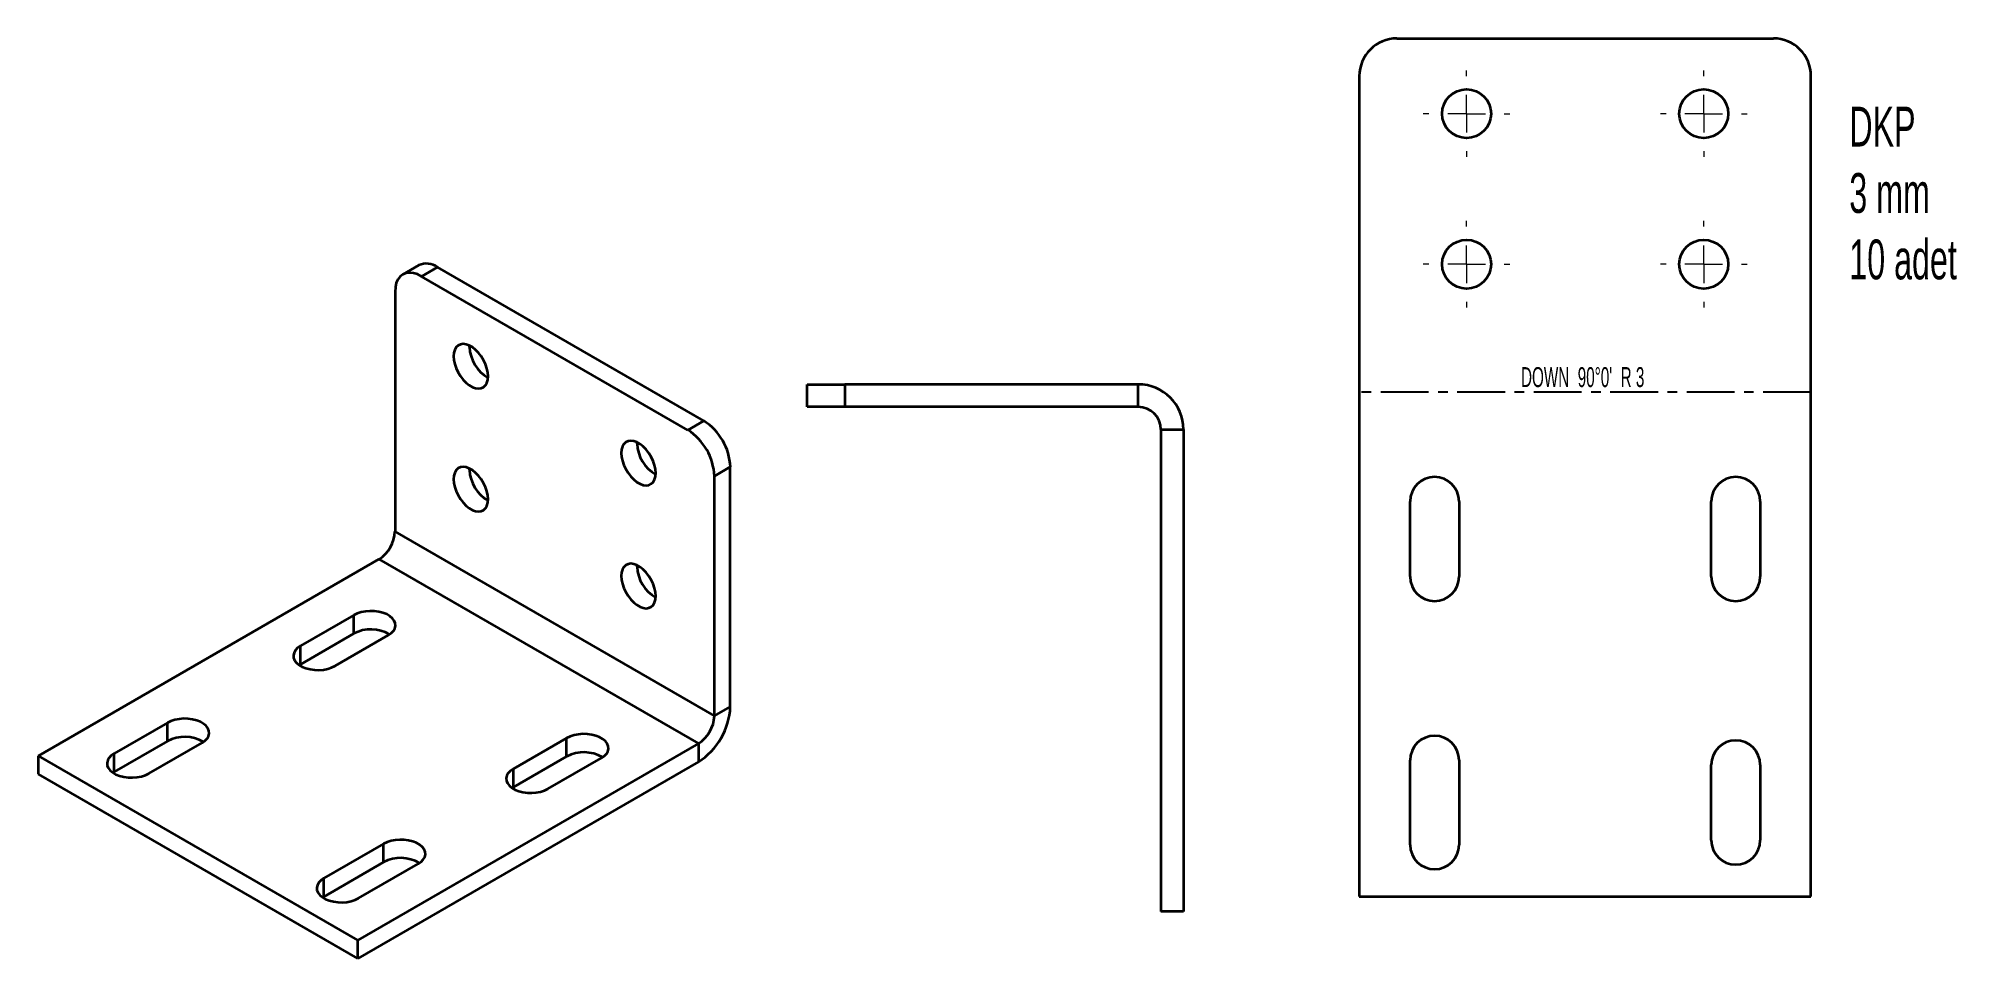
# Model space of a CAD drawing. Header units: millimetres. Extents: x 0 to 255, y 30 to 153.
import ezdxf

# ---------------------------------------------------------------- set-up
doc = ezdxf.new("R2010")
doc.units = ezdxf.units.MM
doc.linetypes.add('CENTER', pattern=[10.16, 6.35, -1.27, 1.27, -1.27])
doc.styles.add('SLDTEXTSTYLE0', font='TXT', dxfattribs={"width": 0.605})
doc.styles.add('SLDTEXTSTYLE1', font='TXT', dxfattribs={"width": 0.572187})

# ---------------------------------------------------------------- blocks, each defined once
blk = doc.blocks.new('SW_CENTERMARKSYMBOL_0')
at = {"color": 0, "linetype": 'Continuous', "lineweight": 18}
for p, q in [((0, 5), (0, 5.75)), ((-5, 0), (-5.75, 0)), ((0, 0), (-2.5, 0)), ((0, 0), (0, 2.5)), ((0, 0), (0, -2.5)), ((0, 0), (2.5, 0)), ((5, 0), (5.75, 0)), ((0, -5), (0, -5.75))]:
    blk.add_line(p, q, dxfattribs=at)
blk = doc.blocks.new('SW_CENTERMARKSYMBOL_1')
at = {"color": 0, "linetype": 'Continuous', "lineweight": 18}
for p, q in [((0, 5), (0, 5.75)), ((-5, 0), (-5.75, 0)), ((0, 0), (-2.5, 0)), ((0, 0), (0, 2.5)), ((0, 0), (0, -2.5)), ((0, 0), (2.5, 0)), ((5, 0), (5.75, 0)), ((0, -5), (0, -5.75))]:
    blk.add_line(p, q, dxfattribs=at)
blk = doc.blocks.new('SW_CENTERMARKSYMBOL_2')
at = {"color": 0, "linetype": 'Continuous', "lineweight": 18}
for p, q in [((0, 5), (0, 5.75)), ((-5, 0), (-5.75, 0)), ((0, 0), (-2.5, 0)), ((0, 0), (0, 2.5)), ((0, 0), (0, -2.5)), ((0, 0), (2.5, 0)), ((5, 0), (5.75, 0)), ((0, -5), (0, -5.75))]:
    blk.add_line(p, q, dxfattribs=at)
blk = doc.blocks.new('SW_CENTERMARKSYMBOL_3')
at = {"color": 0, "linetype": 'Continuous', "lineweight": 18}
for p, q in [((0, 5), (0, 5.75)), ((-5, 0), (-5.75, 0)), ((0, 0), (-2.5, 0)), ((0, 0), (0, 2.5)), ((0, 0), (0, -2.5)), ((0, 0), (2.5, 0)), ((5, 0), (5.75, 0)), ((0, -5), (0, -5.75))]:
    blk.add_line(p, q, dxfattribs=at)
blk = doc.blocks.new('SW_CENTERMARKSYMBOL_4')
at = {"color": 0, "linetype": 'Continuous', "lineweight": 18}
for p, q in [((0, 5), (0, 5.75)), ((-5, 0), (-5.75, 0)), ((0, 0), (-2.5, 0)), ((0, 0), (0, 2.5)), ((0, 0), (0, -2.5)), ((0, 0), (2.5, 0)), ((5, 0), (5.75, 0)), ((0, -5), (0, -5.75))]:
    blk.add_line(p, q, dxfattribs=at)
blk = doc.blocks.new('SW_CENTERMARKSYMBOL_5')
at = {"color": 0, "linetype": 'Continuous', "lineweight": 18}
for p, q in [((0, 5), (0, 5.75)), ((-5, 0), (-5.75, 0)), ((0, 0), (-2.5, 0)), ((0, 0), (0, 2.5)), ((0, 0), (0, -2.5)), ((0, 0), (2.5, 0)), ((5, 0), (5.75, 0)), ((0, -5), (0, -5.75))]:
    blk.add_line(p, q, dxfattribs=at)
blk = doc.blocks.new('SW_CENTERMARKSYMBOL_6')
at = {"color": 0, "linetype": 'Continuous', "lineweight": 18}
for p, q in [((0, 5), (0, 5.75)), ((-5, 0), (-5.75, 0)), ((0, 0), (-2.5, 0)), ((0, 0), (0, 2.5)), ((0, 0), (0, -2.5)), ((0, 0), (2.5, 0)), ((5, 0), (5.75, 0)), ((0, -5), (0, -5.75))]:
    blk.add_line(p, q, dxfattribs=at)
blk = doc.blocks.new('SW_CENTERMARKSYMBOL_7')
at = {"color": 0, "linetype": 'Continuous', "lineweight": 18}
for p, q in [((0, 5), (0, 5.75)), ((-5, 0), (-5.75, 0)), ((0, 0), (-2.5, 0)), ((0, 0), (0, 2.5)), ((0, 0), (0, -2.5)), ((0, 0), (2.5, 0)), ((5, 0), (5.75, 0)), ((0, -5), (0, -5.75))]:
    blk.add_line(p, q, dxfattribs=at)

msp = doc.modelspace()

# ---------------------------------------------------------------- linework, layer by layer
at = {"color": 7, "linetype": 'Continuous', "lineweight": 35}
for p, q in [((180.62, 152.68), (230.62, 152.68)), ((175.62, 147.68), (175.62, 38.68)), ((235.62, 38.68), (235.62, 147.68)), ((50.67, 122.54), (48.55, 121.32)), ((53.17, 122.29), (51.05, 121.07)), ((86.41, 100.66), (51.05, 121.07)), ((88.53, 101.88), (53.17, 122.29)), ((47.52, 119.03), (47.52, 87.18)), ((57.42, 111.68), (57.42, 111.87)), ((102.26, 103.72), (102.26, 106.72)), ((102.26, 106.72), (107.26, 106.72)), ((107.26, 106.72), (107.26, 103.72)), ((146.26, 106.72), (107.26, 106.72)), ((146.26, 103.72), (146.26, 106.72)), ((107.26, 103.72), (102.26, 103.72)), ((146.26, 103.72), (107.26, 103.72)), ((86.41, 100.66), (88.53, 101.88)), ((149.26, 100.72), (149.26, 36.72)), ((149.26, 100.72), (152.26, 100.72)), ((152.26, 100.72), (152.26, 36.72)), ((79.69, 98.82), (79.7, 99.01)), ((57.42, 95.35), (57.42, 95.54)), ((92.06, 95.76), (89.94, 94.54)), ((89.94, 62.69), (89.94, 94.54)), ((92.06, 63.91), (92.06, 95.76)), ((182.37, 81.18), (182.37, 91.18)), ((188.87, 91.18), (188.87, 81.18)), ((222.37, 81.18), (222.37, 91.18)), ((228.87, 91.18), (228.87, 81.18)), ((89.94, 62.69), (47.52, 87.18)), ((0.14, 57.38), (45.39, 83.51)), ((45.39, 83.51), (87.82, 59.02)), ((79.69, 82.49), (79.7, 82.68)), ((42.04, 76.06), (34.96, 71.98)), ((42.04, 73.61), (42.04, 76.06)), ((42.04, 73.61), (34.96, 69.53)), ((34.96, 69.53), (34.96, 71.98)), ((39.56, 69.32), (46.63, 73.4)), ((34.96, 69.53), (34.8, 69.42)), ((89.94, 62.69), (92.06, 63.91)), ((17.29, 61.77), (10.22, 57.69)), ((17.29, 59.32), (17.29, 61.77)), ((17.29, 59.32), (10.22, 55.24)), ((14.81, 55.04), (21.88, 59.12)), ((87.82, 59.02), (42.57, 32.89)), ((70.32, 59.73), (63.25, 55.65)), ((70.32, 57.28), (70.32, 59.73)), ((87.82, 59.02), (87.82, 56.57)), ((0.14, 54.93), (0.14, 57.38)), ((42.57, 32.89), (0.14, 57.38)), ((10.22, 55.24), (10.22, 57.69)), ((87.82, 56.57), (42.57, 30.44)), ((70.32, 57.28), (63.25, 53.2)), ((67.84, 52.99), (74.92, 57.08)), ((182.37, 45.57), (182.37, 56.79)), ((188.87, 56.79), (188.87, 45.57)), ((222.37, 46.18), (222.37, 56.18)), ((228.87, 56.18), (228.87, 46.18)), ((42.57, 30.44), (0.14, 54.93)), ((10.22, 55.24), (10.05, 55.14)), ((63.25, 53.2), (63.25, 55.65)), ((63.25, 53.2), (63.08, 53.1)), ((46, 45.69), (38.07, 41.11)), ((46, 43.24), (46, 45.69)), ((46, 43.24), (38.07, 38.66)), ((38.07, 38.66), (38.07, 41.11)), ((42.67, 38.46), (50.6, 43.04)), ((38.07, 38.66), (37.91, 38.56)), ((175.62, 38.68), (235.62, 38.68)), ((152.26, 36.72), (149.26, 36.72)), ((42.57, 30.44), (42.57, 32.89))]:
    msp.add_line(p, q, dxfattribs=at)
at = {"color": 7, "linetype": 'CENTER'}
msp.add_line((235.62, 105.68), (175.62, 105.68), dxfattribs=at)
at = {"color": 7, "linetype": 'Continuous', "lineweight": 35, "flags": 128}
for points in [[(51.05, 121.07), (50.5, 121.34), (49.96, 121.5), (49.45, 121.55), (48.97, 121.49), (48.55, 121.32), (48.19, 121.04), (47.9, 120.66), (47.69, 120.19), (47.56, 119.64), (47.52, 119.03)], [(59.89, 107.8), (59.85, 108.31), (59.73, 108.85), (59.55, 109.4), (59.29, 109.94), (58.98, 110.45), (58.62, 110.91), (58.22, 111.32), (57.8, 111.65), (57.38, 111.89), (56.96, 112.04), (56.57, 112.09), (56.21, 112.04), (55.89, 111.9), (55.64, 111.65), (55.45, 111.32), (55.33, 110.92), (55.29, 110.45), (55.33, 109.94), (55.45, 109.41), (55.64, 108.86), (55.89, 108.32), (56.21, 107.81), (56.57, 107.34), (56.96, 106.94), (57.38, 106.61), (57.8, 106.36), (58.22, 106.21), (58.62, 106.16), (58.98, 106.21), (59.29, 106.36), (59.55, 106.6), (59.73, 106.93), (59.85, 107.34), (59.89, 107.8)], [(82.16, 94.94), (82.12, 95.45), (82.01, 95.99), (81.82, 96.54), (81.56, 97.08), (81.25, 97.59), (80.89, 98.05), (80.49, 98.46), (80.08, 98.79), (79.65, 99.03), (79.24, 99.18), (78.84, 99.24), (78.48, 99.19), (78.17, 99.04), (77.91, 98.79), (77.72, 98.47), (77.61, 98.06), (77.57, 97.6), (77.61, 97.09), (77.72, 96.55), (77.91, 96), (78.17, 95.46), (78.48, 94.95), (78.84, 94.49), (79.24, 94.08), (79.65, 93.75), (80.08, 93.5), (80.49, 93.35), (80.89, 93.3), (81.25, 93.35), (81.56, 93.5), (81.82, 93.74), (82.01, 94.07), (82.12, 94.48), (82.16, 94.94)], [(59.89, 91.47), (59.85, 91.98), (59.73, 92.52), (59.55, 93.07), (59.29, 93.6), (58.98, 94.12), (58.62, 94.58), (58.22, 94.99), (57.8, 95.32), (57.38, 95.56), (56.96, 95.71), (56.57, 95.76), (56.21, 95.71), (55.89, 95.57), (55.64, 95.32), (55.45, 94.99), (55.33, 94.59), (55.29, 94.12), (55.33, 93.61), (55.45, 93.08), (55.64, 92.53), (55.89, 91.99), (56.21, 91.48), (56.57, 91.01), (56.96, 90.61), (57.38, 90.28), (57.8, 90.03), (58.22, 89.88), (58.62, 89.83), (58.98, 89.88), (59.29, 90.03), (59.55, 90.27), (59.73, 90.6), (59.85, 91.01), (59.89, 91.47)], [(82.16, 78.61), (82.12, 79.12), (82.01, 79.66), (81.82, 80.21), (81.56, 80.75), (81.25, 81.26), (80.89, 81.72), (80.49, 82.13), (80.08, 82.46), (79.65, 82.7), (79.24, 82.85), (78.84, 82.91), (78.48, 82.86), (78.17, 82.71), (77.91, 82.46), (77.72, 82.13), (77.61, 81.73), (77.57, 81.27), (77.61, 80.75), (77.72, 80.22), (77.91, 79.67), (78.17, 79.13), (78.48, 78.62), (78.84, 78.15), (79.24, 77.75), (79.65, 77.42), (80.08, 77.17), (80.49, 77.02), (80.89, 76.97), (81.25, 77.02), (81.56, 77.17), (81.82, 77.41), (82.01, 77.74), (82.12, 78.15), (82.16, 78.61)], [(46.63, 73.4), (47.01, 73.67), (47.31, 73.97), (47.5, 74.3), (47.58, 74.65), (47.55, 74.99), (47.42, 75.33), (47.17, 75.64), (46.83, 75.93), (46.41, 76.18), (45.92, 76.37), (45.37, 76.51), (44.78, 76.59), (44.18, 76.61), (43.59, 76.56), (43.02, 76.45), (42.5, 76.28), (42.04, 76.06)], [(34.96, 71.98), (34.58, 71.71), (34.29, 71.41), (34.1, 71.08), (34.02, 70.74), (34.04, 70.39), (34.18, 70.05), (34.42, 69.74), (34.76, 69.45), (35.19, 69.21), (35.68, 69.01), (36.23, 68.87), (36.81, 68.79), (37.41, 68.78), (38.01, 68.82), (38.58, 68.93), (39.1, 69.1), (39.56, 69.32)], [(21.88, 59.12), (22.27, 59.38), (22.56, 59.69), (22.75, 60.01), (22.83, 60.36), (22.8, 60.7), (22.67, 61.04), (22.42, 61.36), (22.09, 61.64), (21.66, 61.89), (21.17, 62.08), (20.62, 62.22), (20.03, 62.3), (19.43, 62.32), (18.84, 62.27), (18.27, 62.16), (17.75, 61.99), (17.29, 61.77)], [(74.92, 57.08), (75.3, 57.34), (75.59, 57.65), (75.78, 57.97), (75.86, 58.32), (75.84, 58.66), (75.7, 59), (75.46, 59.32), (75.12, 59.6), (74.69, 59.85), (74.2, 60.04), (73.65, 60.18), (73.07, 60.26), (72.47, 60.28), (71.87, 60.23), (71.31, 60.12), (70.78, 59.95), (70.32, 59.73)], [(10.22, 57.69), (9.83, 57.42), (9.54, 57.12), (9.35, 56.79), (9.27, 56.45), (9.29, 56.1), (9.43, 55.77), (9.67, 55.45), (10.01, 55.16), (10.44, 54.92), (10.93, 54.72), (11.48, 54.58), (12.06, 54.5), (12.66, 54.49), (13.26, 54.54), (13.83, 54.65), (14.35, 54.81), (14.81, 55.04)], [(63.25, 55.65), (62.87, 55.38), (62.57, 55.08), (62.38, 54.75), (62.3, 54.41), (62.33, 54.06), (62.47, 53.73), (62.71, 53.41), (63.05, 53.12), (63.47, 52.88), (63.97, 52.68), (64.51, 52.54), (65.1, 52.46), (65.7, 52.45), (66.29, 52.5), (66.86, 52.61), (67.38, 52.77), (67.84, 52.99)], [(50.6, 43.04), (50.98, 43.3), (51.27, 43.61), (51.46, 43.93), (51.55, 44.28), (51.52, 44.62), (51.38, 44.96), (51.14, 45.28), (50.8, 45.56), (50.37, 45.81), (49.88, 46), (49.33, 46.14), (48.75, 46.22), (48.15, 46.24), (47.55, 46.19), (46.99, 46.08), (46.46, 45.91), (46, 45.69)], [(38.07, 41.11), (37.69, 40.85), (37.4, 40.54), (37.2, 40.22), (37.12, 39.87), (37.15, 39.53), (37.29, 39.19), (37.53, 38.87), (37.87, 38.59), (38.29, 38.34), (38.79, 38.15), (39.34, 38.01), (39.92, 37.93), (40.52, 37.91), (41.11, 37.96), (41.68, 38.07), (42.21, 38.24), (42.67, 38.46)]]:
    msp.add_lwpolyline(points, dxfattribs=at)
at = {"color": 7, "linetype": 'Continuous', "lineweight": 35}
for centre in [(189.87, 142.68), (221.37, 142.68), (189.87, 122.68), (221.37, 122.68)]:
    msp.add_circle(centre, 3.25, dxfattribs=at)
for centre, radius, start, end in [((180.62, 147.68), 5, 90, 180), ((230.62, 147.68), 5, 0, 90), ((51.7, 120.21), 2.55, 54.8748, 113.8147), ((62.32, 111.87), 4.91, 182.2142, 240.2421), ((146.26, 100.72), 6, 0, 90), ((146.26, 100.72), 3, 0, 90), ((82.32, 94.22), 7.63, 2.3869, 57.6131), ((84.44, 95.44), 7.63, 2.3869, 57.6131), ((84.59, 99.01), 4.91, 182.2142, 240.2421), ((62.32, 95.54), 4.91, 182.2142, 240.2421), ((185.62, 91.18), 3.25, 0, 180), ((225.62, 91.18), 3.25, 0, 180), ((42.91, 87.39), 4.61, 302.6055, 357.3945), ((84.59, 82.68), 4.91, 182.2142, 240.2421), ((185.62, 81.18), 3.25, 180, 0), ((225.62, 81.18), 3.25, 180, 0), ((44.32, 69.27), 4.91, 59.7672, 117.7812), ((82.89, 64.31), 9.18, 302.4873, 357.5127), ((85.34, 62.9), 4.61, 302.6055, 357.3945), ((19.57, 54.98), 4.91, 59.7672, 117.7812), ((185.62, 56.79), 3.25, 360, 180), ((225.62, 56.18), 3.25, 0, 180), ((72.61, 52.94), 4.91, 59.7672, 117.7812), ((225.62, 46.18), 3.25, 180, 0), ((48.29, 38.9), 4.91, 59.7672, 117.7812), ((185.62, 45.57), 3.25, 180, 0)]:
    msp.add_arc(centre, radius, start, end, dxfattribs=at)

# ---------------------------------------------------------------- block references
at = {"color": 7, "linetype": 'Continuous', "lineweight": 18}
for name, p in [('SW_CENTERMARKSYMBOL_1', (189.87, 142.68)), ('SW_CENTERMARKSYMBOL_5', (189.87, 142.68)), ('SW_CENTERMARKSYMBOL_0', (221.37, 142.68)), ('SW_CENTERMARKSYMBOL_4', (221.37, 142.68)), ('SW_CENTERMARKSYMBOL_2', (189.87, 122.68)), ('SW_CENTERMARKSYMBOL_6', (189.87, 122.68)), ('SW_CENTERMARKSYMBOL_3', (221.37, 122.68)), ('SW_CENTERMARKSYMBOL_7', (221.37, 122.68))]:
    msp.add_blockref(name, p, dxfattribs=at)

# ---------------------------------------------------------------- texts
at = {"color": 7, "linetype": 'Continuous', "lineweight": 0, "insert": (240.71, 143.61), "char_height": 5.2917, "attachment_point": 1, "style": 'SLDTEXTSTYLE0'}
msp.add_mtext('DKP^J3 mm^J10 adet', dxfattribs=at)
at = {"color": 7, "linetype": 'Continuous', "lineweight": 18, "insert": (205.29, 109.01), "char_height": 2.6458, "attachment_point": 2, "style": 'SLDTEXTSTYLE1'}
msp.add_mtext("DOWN  90°0'  R 3", dxfattribs=at)

doc.saveas('drawing.dxf')
